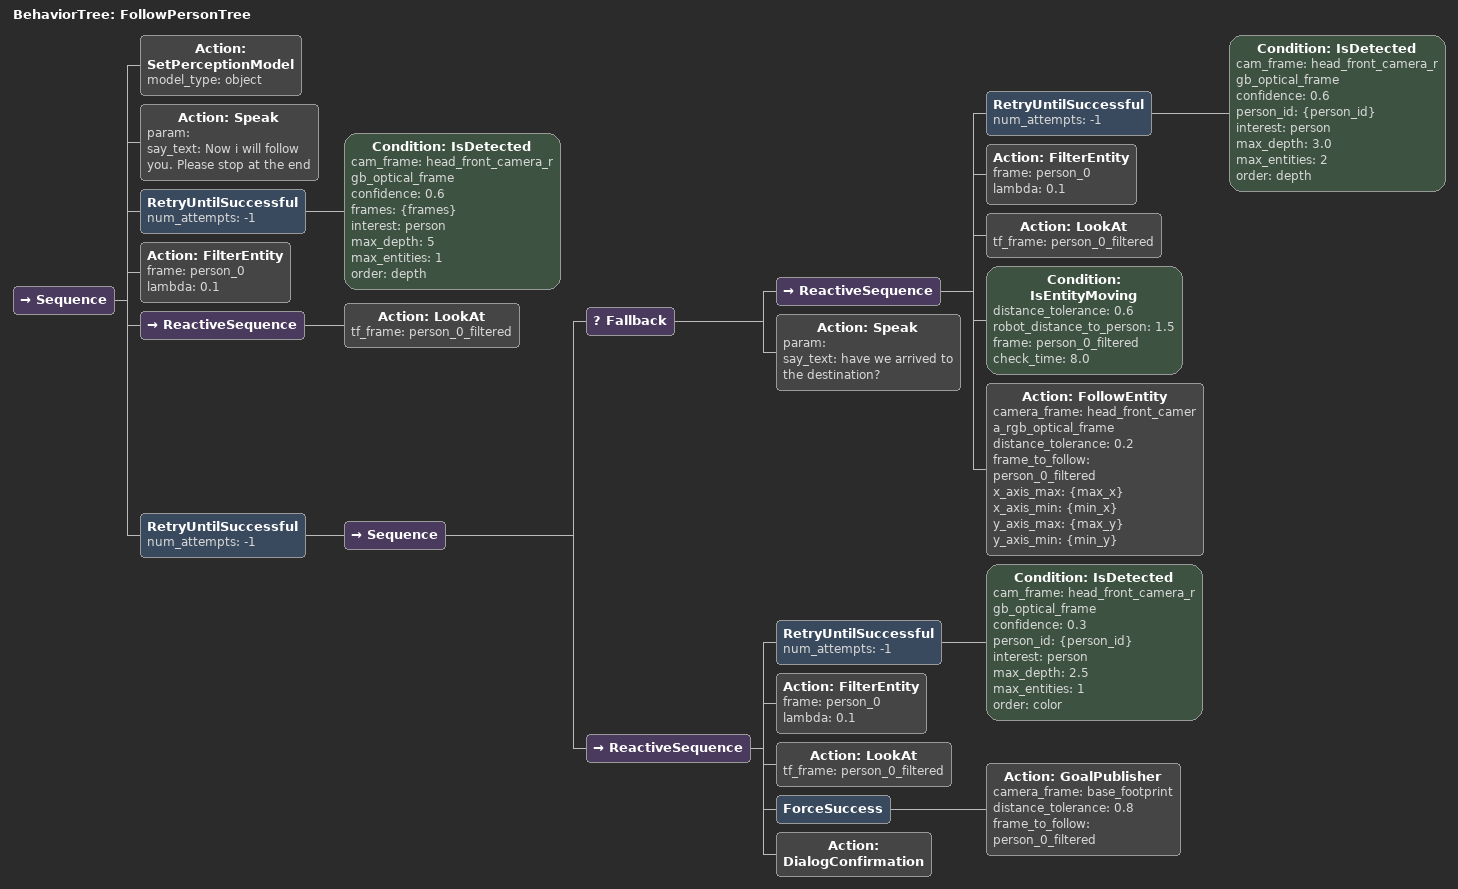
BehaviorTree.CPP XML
<?xml version="1.0"?>
<root main_tree_to_execute="FollowPersonTree">
    <BehaviorTree ID="FollowPersonTree">
        <Sequence>
            <Action ID="SetPerceptionModel" model_type="object"/>
            <Action ID="Speak" param="" say_text="Now i will follow you. Please stop at the end "/>
            <RetryUntilSuccessful num_attempts="-1">
                <Condition ID="IsDetected" cam_frame="head_front_camera_rgb_optical_frame" confidence="0.6" frames="{frames}" interest="person" max_depth="5" max_entities="1" order="depth"/>
            </RetryUntilSuccessful>
            <Action ID="FilterEntity" frame="person_0" lambda="0.1"/>
            <ReactiveSequence>
                <Action ID="LookAt" tf_frame="person_0_filtered" />
            </ReactiveSequence>
            <RetryUntilSuccessful num_attempts="-1">
                <Sequence>
                    <Fallback>
                        <ReactiveSequence>
                            <RetryUntilSuccessful num_attempts="-1">
                                <Condition ID="IsDetected" cam_frame="head_front_camera_rgb_optical_frame"
                                                           confidence="0.6"
                                                           person_id="{person_id}"
                                                           interest="person"
                                                           max_depth="3.0"
                                                           max_entities="2"
                                                           order="depth"/>
                            </RetryUntilSuccessful>
                            <Action ID="FilterEntity" frame="person_0" lambda="0.1"/>
                            <Action ID="LookAt" tf_frame="person_0_filtered"/>

                            <Condition ID="IsEntityMoving" distance_tolerance="0.6"
                                                           robot_distance_to_person="1.5"
                                                           frame="person_0_filtered"
                                                           check_time="8.0"/>
                            <Action ID="FollowEntity" camera_frame="head_front_camera_rgb_optical_frame"
                                                      distance_tolerance="0.2"
                                                      frame_to_follow="person_0_filtered"
                                                      x_axis_max="{max_x}"
                                                      x_axis_min="{min_x}"
                                                      y_axis_max="{max_y}"
                                                      y_axis_min="{min_y}"/>
                        </ReactiveSequence>
                        <Action ID="Speak" param="" say_text="have we arrived to the destination?"/>
                    </Fallback>
                    <ReactiveSequence>
                        <RetryUntilSuccessful num_attempts="-1">
                            <Condition ID="IsDetected" cam_frame="head_front_camera_rgb_optical_frame" confidence="0.3" person_id="{person_id}" interest="person" max_depth="2.5" max_entities="1" order="color"/>
                        </RetryUntilSuccessful>
                        <Action ID="FilterEntity" frame="person_0" lambda="0.1"/>
                        <Action ID="LookAt" tf_frame="person_0_filtered"/>
                        <ForceSuccess>
                            <Action ID="GoalPublisher"
                            camera_frame="base_footprint"
                            distance_tolerance="0.8"
                            frame_to_follow="person_0_filtered"/>
                        </ForceSuccess>
                        <Action ID="DialogConfirmation"/>
                    </ReactiveSequence>
                </Sequence>
            </RetryUntilSuccessful>
        </Sequence>
    </BehaviorTree>
</root>
